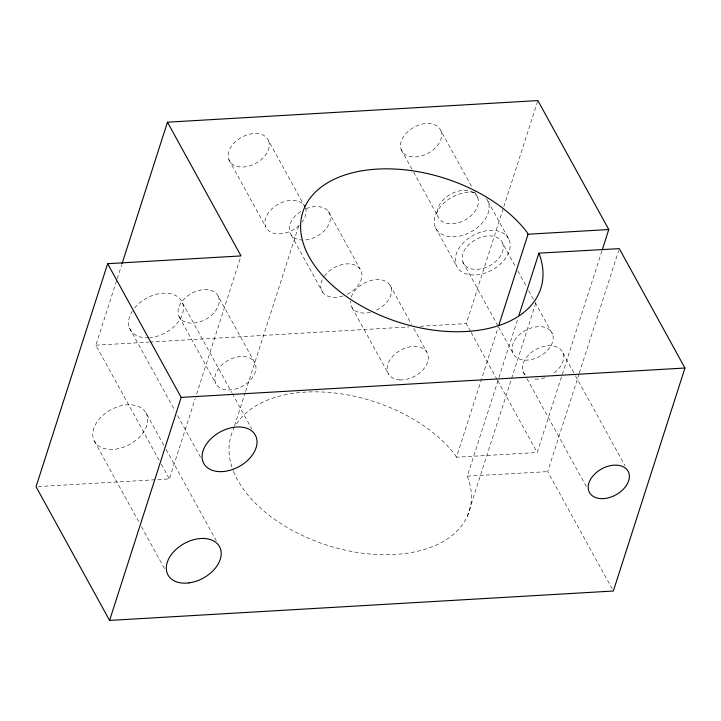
<?xml version="1.0" encoding="UTF-8"?>
<svg xmlns="http://www.w3.org/2000/svg" width="721" height="721" viewBox="0 0 721 721"><rect width="100%" height="100%" fill="white"/><g stroke="black" fill="none" stroke-linecap="round" stroke-linejoin="round"><path stroke-width="0.54" stroke-dasharray="3.6 2.7" d="M159.134 460.232L95.866 345.197L116.865 279.793M117.217 278.721L121.687 264.787M38.294 486.567L169.408 478.915L195.229 398.506M196.599 394.216L240.318 258.055M234.181 426.904L233.153 430.122A124.967 75.552 17.8 0 0 233.126 470.434M234.532 425.832L245.203 392.594M245.546 391.521L299.242 224.267M470.606 331.462L466.28 323.585L503.456 207.792M503.799 206.72L537.875 100.579M601.9 250.971L537.19 452.527L456.447 457.24L498.103 327.514M233.496 471.399A124.967 75.552 17.8 0 0 382.22 554.71A124.967 75.552 17.8 0 0 467.307 476.157L498.635 378.588M498.977 377.516L517.903 318.556M467.28 516.47L536.469 300.972M612.264 589.048L547.69 471.633L579.017 374.064M579.36 372.991L618.6 250.773M95.866 345.197L148.625 342.115M149.752 342.051L409.032 326.928M420.253 326.271L466.28 323.585M467.307 476.157L547.69 471.633M487.955 201.24L508.963 239.444A29.408 19.728 -28.8 0 1 476.59 274.863A29.408 19.728 -28.8 0 1 462.594 243.626A29.408 19.728 -28.8 0 1 508.963 239.444M440.982 130.852A22.054 14.799 -28.8 0 1 415.711 156.944A22.054 14.799 -28.8 0 1 406.545 132.862A22.054 14.799 -28.8 0 1 440.982 130.852L472.345 187.884M474.508 191.813L477.753 197.716A22.054 14.799 -28.8 0 1 452.482 223.807A22.054 14.799 -28.8 0 1 443.316 199.726A22.054 14.799 -28.8 0 1 477.753 197.716M502.627 243.274A22.054 14.799 -28.8 0 1 477.347 269.366A22.054 14.799 -28.8 0 1 468.181 245.284A22.054 14.799 -28.8 0 1 502.627 243.274L515.641 266.95M517.813 270.889L526.492 286.67M528.655 290.617L534.622 301.468M535.162 302.45L552.52 334.012A22.054 14.799 -28.8 0 1 527.249 360.103A22.054 14.799 -28.8 0 1 518.084 336.022A22.054 14.799 -28.8 0 1 552.52 334.012M563.002 353.074L574.943 374.785M575.484 375.776L624.891 465.604M401.173 149.589L413.07 171.219M413.611 172.202L437.944 216.444M462.81 262.011L498.067 326.117M498.608 327.109L512.712 352.749M523.149 371.739L526.384 377.615M526.925 378.597L586.723 487.324M435.457 227.638L456.465 265.842M471.146 332.444L497.13 379.688M497.67 380.67L537.19 452.527M389.98 285.183L411.61 324.513M413.773 328.452L426.751 352.046M328.452 211.55L359.968 268.861M456.447 457.24L455.212 454.987A124.967 75.552 17.8 0 0 338.582 393.468A124.967 75.552 17.8 0 0 235.578 425.489M268.645 140.91A22.054 14.799 -28.8 0 1 243.365 167.002A22.054 14.799 -28.8 0 1 234.199 142.92A22.054 14.799 -28.8 0 1 268.645 140.91L304.875 206.783M351.938 307.461L388.709 374.316M291.248 235.046L322.765 292.356M228.836 159.647L265.598 226.502M218.139 296.115A22.054 14.799 -28.8 0 1 194.571 322.99A22.054 14.799 -28.8 0 1 183.152 300.026A22.054 14.799 -28.8 0 1 218.139 296.115L254.901 362.978A22.054 14.799 -28.8 0 1 231.342 389.854A22.054 14.799 -28.8 0 1 219.923 366.89A22.054 14.799 -28.8 0 1 254.901 362.978M182.53 303L231.765 392.53M232.306 393.522L251.782 428.941M179.105 316.645L215.876 383.5M129.447 327.983L174.897 410.628M177.6 415.548L200.862 457.853M146.075 413.043A29.408 19.728 -28.8 0 1 115.414 449.183A29.408 19.728 -28.8 0 1 99.246 419.072A29.408 19.728 -28.8 0 1 146.075 413.043L163.91 445.488M166.073 449.417L216.354 540.849M161.297 464.171L169.408 478.915M94.415 441.153L139.288 522.752M141.451 526.681L164.703 568.959M525.203 375.019A22.054 14.826 -28.6 0 1 532.801 351.37A22.054 14.826 -28.6 0 1 560.956 349.784A22.054 14.826 -28.6 0 1 553.358 373.442M544.833 377.741A22.054 14.826 -28.6 0 1 532.738 378.849M351.208 297.088A22.054 14.799 -28.8 0 1 373.694 279.892A22.054 14.799 -28.8 0 1 391.557 290.509A22.054 14.799 -28.8 0 1 374.55 310.967M370.432 312.301A22.054 14.799 -28.8 0 1 350.406 300.765M306.128 208.702A22.054 14.799 -28.8 0 1 330.416 218.679A22.054 14.799 -28.8 0 1 303.965 240.048M302.946 240.066A22.054 14.799 -28.8 0 1 289.274 229.575A22.054 14.799 -28.8 0 1 301.008 211.343M305.416 207.765A22.054 14.799 -28.8 0 1 302.153 222.041M299.269 225.267A22.054 14.799 -28.8 0 1 268.464 230.567A22.054 14.799 -28.8 0 1 276.35 205.377A22.054 14.799 -28.8 0 1 305.028 206.882M324.405 276.125A22.054 14.799 -28.8 0 1 358.652 267.401A22.054 14.799 -28.8 0 1 345.089 295.204M342.953 295.98A22.054 14.799 -28.8 0 1 323.783 293.546A22.054 14.799 -28.8 0 1 323.819 276.972M486.36 198.572A29.408 19.728 -28.8 0 1 465.586 234.316A29.408 19.728 -28.8 0 1 434.646 218.012A29.408 19.728 -28.8 0 1 474.553 192.345M134.548 307.993A29.408 19.728 -28.8 0 1 169.768 293.555A29.408 19.728 -28.8 0 1 181.53 316.456A29.408 19.728 -28.8 0 1 149.815 337.716M148.823 337.788A29.408 19.728 -28.8 0 1 132.231 311.211M399.867 379.922A22.054 14.799 -28.8 0 0 428.148 355.669A22.054 14.799 -28.8 0 0 395.18 353.957A22.054 14.799 -28.8 0 0 399.867 379.922"/><path stroke-width="1.08" d="M602.242 249.899L608.785 229.53L537.875 100.579L167.47 122.191L241.003 255.919L107.645 263.697L36.05 486.702L109.592 620.42L613.355 591.022L684.95 368.025L619.294 248.628L538.902 253.152A124.967 75.552 17.8 0 1 400.714 322.864A124.967 75.552 17.8 0 1 322.557 186.099A124.967 75.552 17.8 0 1 526.808 231.982L528.051 234.235L498.788 325.369M122.029 263.715L167.47 122.191M109.592 620.42L181.187 397.415L107.645 263.697M518.94 315.338L538.902 253.152M528.051 234.235L608.785 229.53M181.187 397.415L684.95 368.025M603.414 498.608A22.054 14.799 -28.8 0 0 628.685 472.507A22.054 14.799 -28.8 0 0 594.248 474.517A22.054 14.799 -28.8 0 0 603.414 498.608M222.41 471.597A29.408 19.728 -28.8 0 0 256.117 436.809A29.408 19.728 -28.8 0 0 210.19 439.486A29.408 19.728 -28.8 0 0 222.41 471.597M188.947 582.883A29.408 19.728 -28.8 0 0 219.599 546.743A29.408 19.728 -28.8 0 0 172.77 552.773A29.408 19.728 -28.8 0 0 188.947 582.883"/></g></svg>
